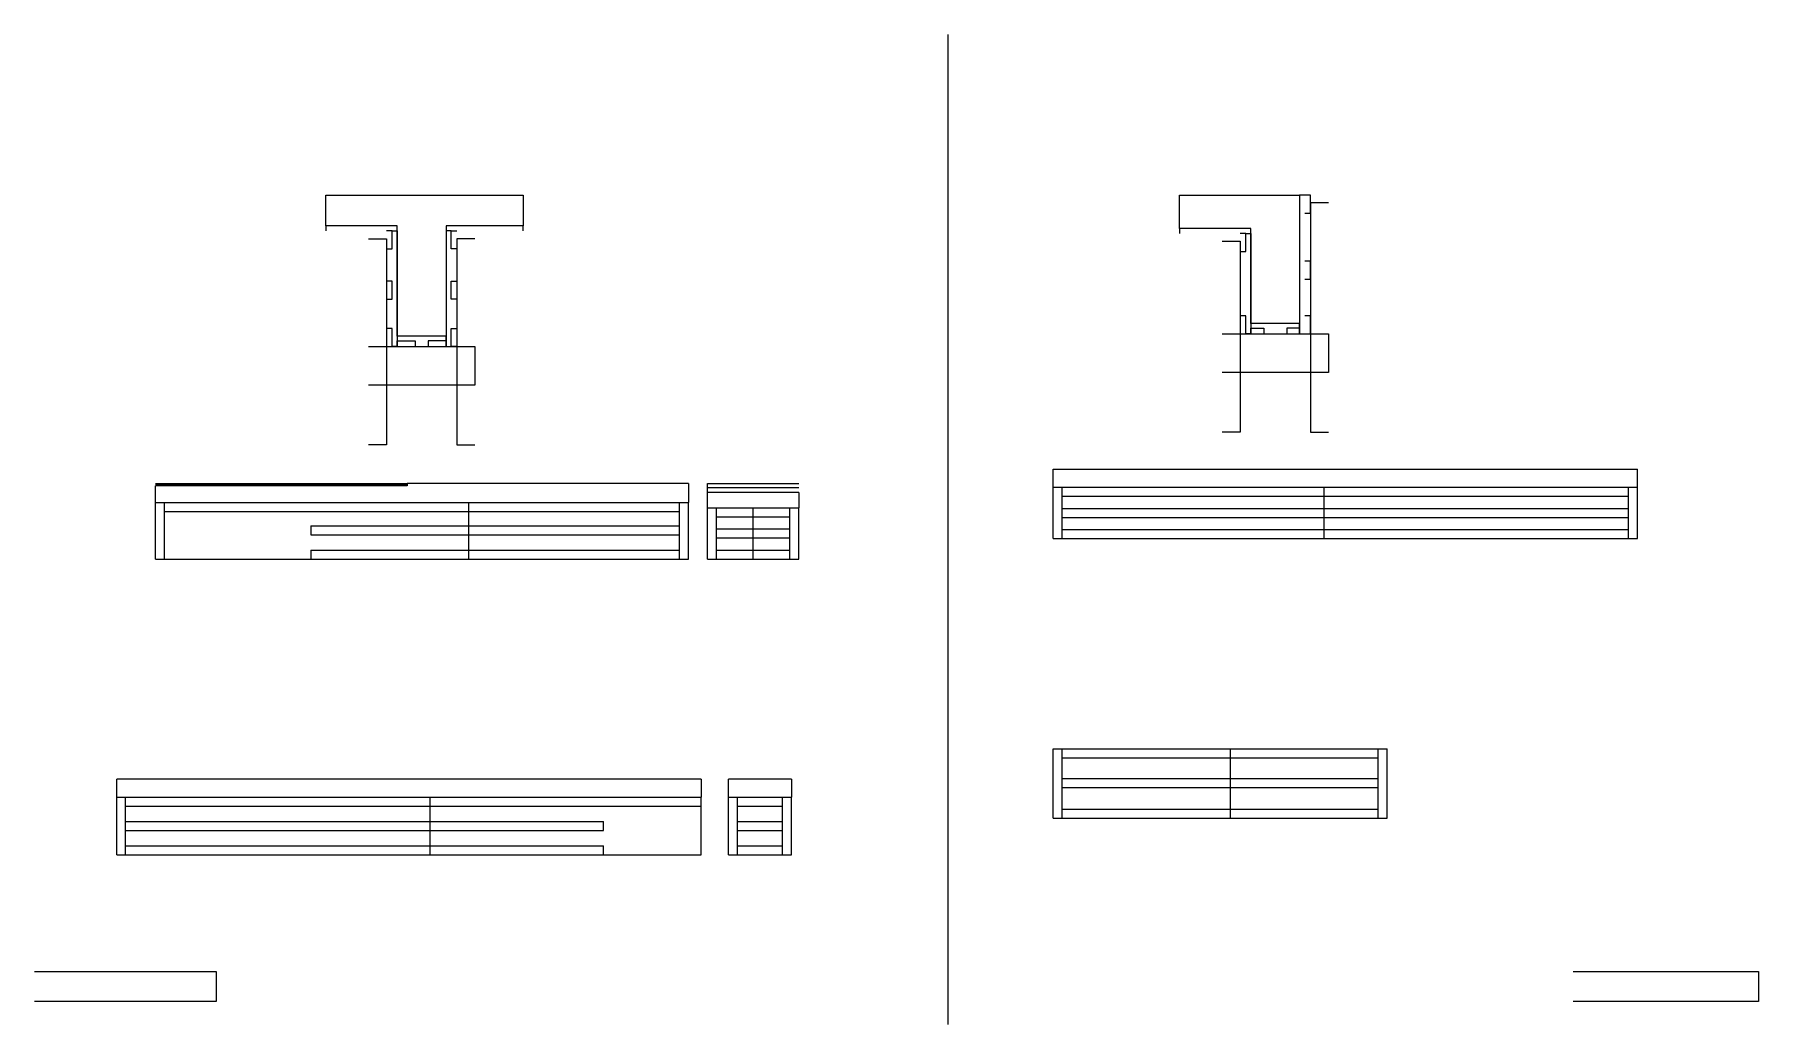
# Model space of a CAD drawing. Header units: metres. Extents: x 4782 to 6124, y 1644 to 2414.
import ezdxf

# ---------------------------------------------------------------- set-up
doc = ezdxf.new("R2010")
doc.units = ezdxf.units.M
for name, color, linetype in [('CONCRETO', 7, 'Continuous'), ('COTA', 7, 'Continuous'), ('Madeira', 7, 'Continuous'), ('Painéis', 7, 'Continuous'), ('SARR_2.2x7', 7, 'Continuous'), ('SARR_3.5x7', 7, 'Continuous'), ('SARR_EDITAR', 7, 'Continuous'), ('Texto Seção', 7, 'Continuous')]:
    doc.layers.add(name, color=color, linetype=linetype)

msp = doc.modelspace()

# ---------------------------------------------------------------- linework, layer by layer
at = {"layer": 'CONCRETO', "color": 7, "lineweight": 25}
for points in [[(5008.8, 2265.3), (5008.8, 2289.3), (5162.4, 2289.3), (5162.4, 2265.3), (5102.4, 2265.3), (5102.4, 2179.3), (5064.4, 2179.3), (5064.4, 2265.3)], [(5673.5, 2263.3), (5673.5, 2289.3), (5729.1, 2289.3), (5729.1, 2289.3), (5767.1, 2289.3), (5767.1, 2189.3), (5729.1, 2189.3), (5729.1, 2263.3)]]:
    msp.add_lwpolyline(points, dxfattribs=at)
at = {"layer": 'COTA', "color": 7, "lineweight": 25}
for p, q in [((5493.1, 2414.3), (5493.1, 1643.5)), ((5575.2, 2061.8), (5575.2, 2075.8)), ((5575.2, 2075.8), (6030.2, 2075.8)), ((6030.2, 2061.8), (6030.2, 2075.8)), ((4876.1, 2049.8), (4876.1, 2062.8)), ((5291.1, 2064.8), (5072.1, 2064.8)), ((5291.1, 2064.8), (5291.1, 2049.8)), ((5306.1, 2045.8), (5306.1, 2057.8)), ((5377.1, 2057.8), (5306.1, 2057.8)), ((5377.1, 2057.8), (5377.1, 2045.8)), ((4846, 1820.5), (4846, 1834.5)), ((5301, 1834.5), (4846, 1834.5)), ((5301, 1834.5), (5301, 1820.5)), ((5322.4, 1820.5), (5322.4, 1834.5)), ((5371.4, 1834.5), (5322.4, 1834.5)), ((5371.4, 1834.5), (5371.4, 1820.5))]:
    msp.add_line(p, q, dxfattribs=at)
at = {"layer": 'Madeira', "color": 7, "lineweight": 25}
for points in [[(5771.1, 2275.3), (5775.5, 2275.3), (5775.5, 2289.3), (5771.1, 2289.3)], [(5056, 2247.3), (5060.4, 2247.3), (5060.4, 2261.3), (5056, 2261.3)], [(5110.8, 2247.3), (5106.4, 2247.3), (5106.4, 2261.3), (5110.8, 2261.3)], [(5720.7, 2245.3), (5725.1, 2245.3), (5725.1, 2259.3), (5720.7, 2259.3)], [(5771.1, 2223.7), (5775.5, 2223.7), (5775.5, 2237.7), (5771.1, 2237.7)], [(5056, 2208.3), (5060.4, 2208.3), (5060.4, 2222.3), (5056, 2222.3)], [(5110.8, 2208.3), (5106.4, 2208.3), (5106.4, 2222.3), (5110.8, 2222.3)], [(5720.7, 2181.3), (5725.1, 2181.3), (5725.1, 2195.3), (5720.7, 2195.3)], [(5771.1, 2181.3), (5775.5, 2181.3), (5775.5, 2195.3), (5771.1, 2195.3)], [(5056, 2171.3), (5060.4, 2171.3), (5060.4, 2185.3), (5056, 2185.3)], [(5064.4, 2171.3), (5064.4, 2175.7), (5078.4, 2175.7), (5078.4, 2171.3)], [(5102.4, 2171.3), (5102.4, 2175.7), (5088.4, 2175.7), (5088.4, 2171.3)], [(5110.8, 2171.3), (5106.4, 2171.3), (5106.4, 2185.3), (5110.8, 2185.3)], [(5729.1, 2181.3), (5729.1, 2185.7), (5739.1, 2185.7), (5739.1, 2181.3)], [(5767.1, 2181.3), (5767.1, 2185.7), (5757.1, 2185.7), (5757.1, 2181.3)]]:
    msp.add_lwpolyline(points, dxfattribs=at)
at = {"layer": 'Painéis', "color": 7, "lineweight": 25}
for p, q in [((5575.2, 2061.8), (6030.2, 2061.8)), ((5575.2, 2021.8), (5575.2, 2061.8)), ((5786.2, 2021.8), (5786.2, 2061.8)), ((6030.2, 2021.8), (6030.2, 2061.8)), ((4876.1, 2049.8), (5291.1, 2049.8)), ((4876.1, 2005.8), (4876.1, 2049.8)), ((5120.1, 2005.8), (5120.1, 2049.8)), ((5291.1, 2005.8), (5291.1, 2049.8)), ((5306.1, 2045.8), (5377.1, 2045.8)), ((5306.1, 2005.8), (5306.1, 2045.8)), ((5341.6, 2005.8), (5341.6, 2045.8)), ((5377.1, 2005.8), (5377.1, 2045.8)), ((5575.2, 2021.8), (6030.2, 2021.8)), ((4876.1, 2005.8), (5291.1, 2005.8)), ((5306.1, 2005.8), (5377.1, 2005.8)), ((5575.2, 1858.2), (5835.2, 1858.2)), ((5575.2, 1804.2), (5575.2, 1858.2)), ((5713.2, 1804.2), (5713.2, 1858.2)), ((5835.2, 1804.2), (5835.2, 1858.2)), ((4846, 1820.5), (5301, 1820.5)), ((4846, 1775.5), (4846, 1820.5)), ((5090, 1775.5), (5090, 1820.5)), ((5301, 1775.5), (5301, 1820.5)), ((5322.4, 1820.5), (5371.4, 1820.5)), ((5322.4, 1775.5), (5322.4, 1820.5)), ((5371.4, 1775.5), (5371.4, 1820.5)), ((5575.2, 1804.2), (5835.2, 1804.2)), ((4846, 1775.5), (5301, 1775.5)), ((5322.4, 1775.5), (5371.4, 1775.5))]:
    msp.add_line(p, q, dxfattribs=at)
for points in [[(5771.1, 2289.3), (5767.1, 2289.3), (5767.1, 2181.3), (5771.1, 2181.3)], [(5064.4, 2261.3), (5064.4, 2265.3), (5008.8, 2265.3), (5008.8, 2261.3)], [(5060.4, 2261.3), (5064.4, 2261.3), (5064.4, 2171.3), (5060.4, 2171.3)], [(5162.4, 2261.3), (5162.4, 2265.3), (5102.4, 2265.3), (5102.4, 2261.3)], [(5106.4, 2261.3), (5102.4, 2261.3), (5102.4, 2171.3), (5106.4, 2171.3)], [(5729.1, 2259.3), (5729.1, 2263.3), (5673.5, 2263.3), (5673.5, 2259.3)], [(5725.1, 2259.3), (5729.1, 2259.3), (5729.1, 2181.3), (5725.1, 2181.3)], [(5767.1, 2185.7), (5767.1, 2189.3), (5729.1, 2189.3), (5729.1, 2185.7)], [(5102.4, 2175.7), (5102.4, 2179.3), (5064.4, 2179.3), (5064.4, 2175.7)], [(4876.1, 2064.8), (5072.1, 2064.8), (5072.1, 2062.8), (4876.1, 2062.8)], [(5377.1, 2057.8), (5306.1, 2057.8), (5306.1, 2064.8), (5377.1, 2064.8)]]:
    msp.add_lwpolyline(points, dxfattribs=at)
at = {"layer": 'SARR_2.2x7', "color": 7, "lineweight": 25}
for p, q in [((5377.1, 2061.3), (5306.1, 2061.3)), ((5582.2, 2021.8), (5582.2, 2061.8)), ((5582.2, 2054.8), (6023.2, 2054.8)), ((6023.2, 2021.8), (6023.2, 2061.8)), ((4883.1, 2005.8), (4883.1, 2049.8)), ((4883.1, 2042.8), (5120.1, 2042.8)), ((5120.1, 2042.8), (5284.2, 2042.8)), ((5284.2, 2005.8), (5284.2, 2049.8)), ((5313, 2005.8), (5313, 2045.8)), ((5370.1, 2005.8), (5370.1, 2045.8)), ((5582.2, 2045.3), (5786.2, 2045.3)), ((5786.2, 2045.3), (6023.2, 2045.3)), ((4997.1, 2031.8), (5120.1, 2031.8)), ((4997.1, 2031.8), (4997.1, 2024.8)), ((5120.1, 2031.8), (5284.2, 2031.8)), ((5313, 2038.8), (5341.6, 2038.8)), ((5313, 2029.4), (5341.6, 2029.4)), ((5341.6, 2038.8), (5370.1, 2038.8)), ((5341.6, 2029.4), (5370.1, 2029.4)), ((5582.2, 2038.3), (5786.2, 2038.3)), ((5582.2, 2028.8), (6023.2, 2028.8)), ((5786.2, 2038.3), (6023.2, 2038.3)), ((4997.1, 2024.8), (5120.1, 2024.8)), ((5120.1, 2024.8), (5284.2, 2024.8)), ((5313, 2022.4), (5341.6, 2022.4)), ((5341.6, 2022.4), (5370.1, 2022.4)), ((4997.1, 2012.8), (5120.1, 2012.8)), ((4997.1, 2012.8), (4997.1, 2005.8)), ((5120.1, 2012.8), (5284.2, 2012.8)), ((5313, 2012.8), (5341.6, 2012.8)), ((5341.6, 2012.8), (5370.1, 2012.8)), ((5582.2, 1804.2), (5582.2, 1858.2)), ((5828.2, 1804.2), (5828.2, 1858.2)), ((5582.2, 1851.2), (5713.2, 1851.2)), ((5713.2, 1851.2), (5828.2, 1851.2)), ((5582.2, 1835), (5713.2, 1835)), ((5582.2, 1828), (5713.2, 1828)), ((5713.2, 1835), (5828.2, 1835)), ((5713.2, 1828), (5828.2, 1828)), ((4852.9, 1775.5), (4852.9, 1820.5)), ((4852.9, 1813.5), (5090, 1813.5)), ((5090, 1813.5), (5301, 1813.5)), ((5329.3, 1775.5), (5329.3, 1820.5)), ((5329.3, 1813.5), (5364.4, 1813.5)), ((5364.4, 1775.5), (5364.4, 1820.5)), ((4852.9, 1801.5), (5090, 1801.5)), ((5090, 1801.5), (5225, 1801.5)), ((5225, 1794.5), (5225, 1801.5)), ((5329.3, 1801.5), (5364.4, 1801.5)), ((5582.2, 1811.2), (5713.2, 1811.2)), ((5713.2, 1811.2), (5828.2, 1811.2)), ((4852.9, 1794.5), (5090, 1794.5)), ((5090, 1794.5), (5225, 1794.5)), ((5329.3, 1794.5), (5364.4, 1794.5)), ((4852.9, 1782.5), (5090, 1782.5)), ((5090, 1782.5), (5225, 1782.5)), ((5225, 1775.7), (5225, 1782.5)), ((5329.3, 1782.5), (5364.4, 1782.5))]:
    msp.add_line(p, q, dxfattribs=at)
at = {"layer": 'SARR_3.5x7', "color": 7, "lineweight": 25}
for points in [[(5789.5, 2283.3), (5775.5, 2283.3), (5775.5, 2104.8), (5789.5, 2104.8)], [(5042, 2255.3), (5056, 2255.3), (5056, 2094.8), (5042, 2094.8)], [(5124.8, 2255.3), (5110.8, 2255.3), (5110.8, 2094.8), (5124.8, 2094.8)], [(5706.7, 2253.3), (5720.7, 2253.3), (5720.7, 2104.8), (5706.7, 2104.8)], [(5706.7, 2181.3), (5789.5, 2181.3), (5789.5, 2151.2), (5706.7, 2151.2)], [(5042, 2171.3), (5124.8, 2171.3), (5124.8, 2141.2), (5042, 2141.2)]]:
    msp.add_lwpolyline(points, dxfattribs=at)
at = {"layer": 'SARR_EDITAR', "color": 7, "lineweight": 25}
msp.add_line((5072.1, 2063.8), (4876.1, 2063.8), dxfattribs=at)
at = {"layer": 'Texto Seção', "color": 7, "lineweight": 25}
for points in [[(4781.9, 1684.7), (4923.4, 1684.7), (4923.4, 1661.5), (4781.9, 1661.5)], [(5980.2, 1684.7), (6124.4, 1684.7), (6124.4, 1661.5), (5980.2, 1661.5)]]:
    msp.add_lwpolyline(points, dxfattribs=at)

doc.saveas('drawing.dxf')
